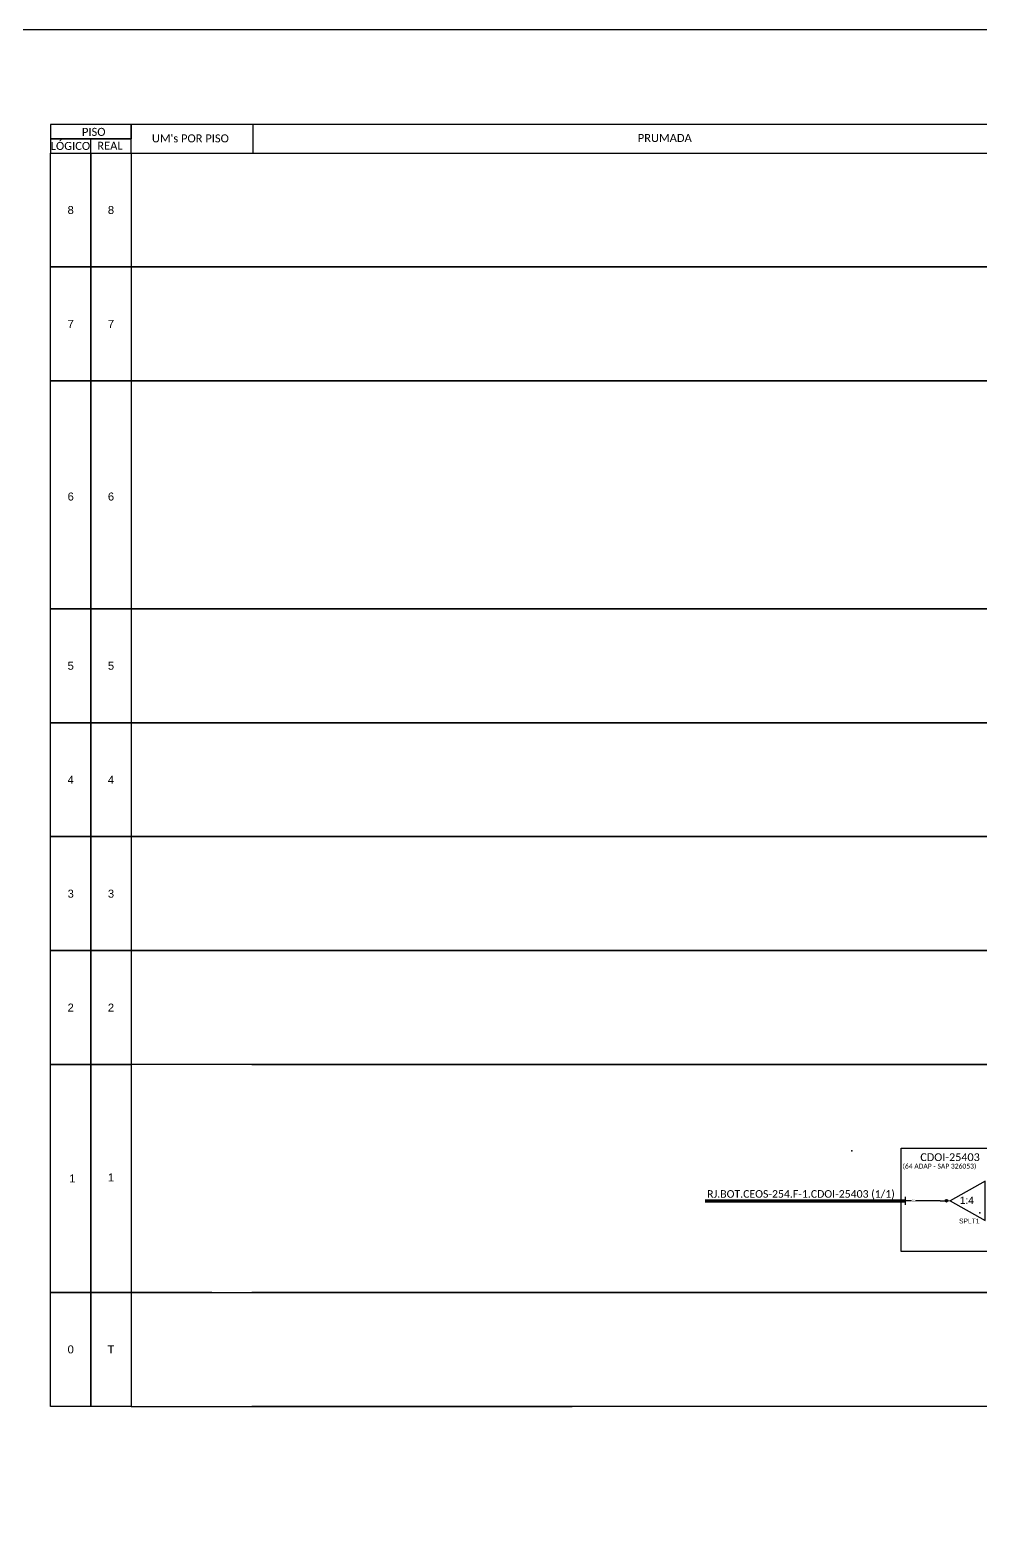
# Model space of a CAD drawing. Header units: metres. Extents: x 1 to 842, y 0 to 594.
# Drawn here: x 524.6 to 713.3, y 296.9 to 593.9 of the extents above; entities that cross this region are included whole.
import ezdxf
from ezdxf.enums import TextEntityAlignment as Align

# ---------------------------------------------------------------- set-up
doc = ezdxf.new("R2010")
doc.units = ezdxf.units.M
doc.styles.add('ARIAL', font='arial.ttf')
doc.styles.add('WMF-Calibri0', font='calibri.ttf')

# ---------------------------------------------------------------- blocks, each defined once
blk = doc.blocks.new('A$C415C251F')
at = {"color": 3}
blk.add_point((0, 0), dxfattribs=at)
blk = doc.blocks.new('LEG_CDOIA8_C-SPLT_ESQ')
at = {"color": 3, "extrusion": (0, 0, -1), "xscale": -1, "zscale": -1}
blk.add_blockref('A$C415C251F', (0, 0), dxfattribs=at)
at = {"color": 1, "style": 'WMF-Calibri0', "flags": 4}
blk.add_attdef('MODELO', text='', height=1.5, dxfattribs=at).set_placement((22.54, -4.54), align=Align.CENTER)
blk.add_attdef('CDO', (21.44, -2.61), '', height=2, dxfattribs=at)
at = {"style": 'ARIAL', "flags": 4}
blk.add_attdef('SPLITAGEM', text='', height=1.5, dxfattribs=at).set_placement((18.61, -12.59), align=Align.CENTER)
blk = doc.blocks.new('SPLITTER_')
blk.add_point((0, 0))
at = {"style": 'ARIAL', "flags": 4}
blk.add_attdef('SPLT', (0, -3.26), '', height=1.5, dxfattribs=at)

msp = doc.modelspace()

# ---------------------------------------------------------------- hatches: boundary and pattern name
h = msp.add_hatch(color=3)
h.dxf.hatch_style = 1
edge = h.paths.add_edge_path()
edge.add_arc((706.62, 361.33), 0.263, 0, 360)

# ---------------------------------------------------------------- linework, layer by layer
for p, q in [((544.69, 575.12), (544.69, 575.12)), ((544.69, 575.12), (544.69, 572.28)), ((699.46, 575.12), (544.69, 575.12)), ((544.69, 575.12), (544.69, 575.12)), ((544.69, 575.12), (544.69, 572.28)), ((699.46, 575.12), (544.69, 575.12)), ((780.28, 575.12), (699.46, 575.12)), ((544.69, 569.43), (699.46, 569.43)), ((544.69, 569.43), (700.57, 569.43)), ((700.57, 569.43), (701.45, 569.43)), ((544.69, 546.8), (699.46, 546.8)), ((544.69, 546.8), (700.57, 546.8)), ((544.69, 524.17), (699.46, 524.17)), ((544.69, 524.17), (700.57, 524.17)), ((544.69, 478.9), (699.46, 478.9)), ((544.69, 478.9), (700.57, 478.9)), ((544.69, 433.64), (756.28, 433.64)), ((544.69, 433.64), (756.28, 433.64)), ((756.28, 411.01), (544.69, 411.01)), ((544.69, 411.01), (756.28, 411.01)), ((756.28, 411.01), (544.69, 411.01)), ((544.69, 411.01), (756.28, 411.01)), ((528.69, 388.37), (536.69, 388.37)), ((528.69, 343.11), (528.69, 388.37)), ((528.69, 388.37), (536.69, 388.37)), ((528.69, 343.11), (528.69, 388.37)), ((536.69, 388.37), (536.69, 343.11)), ((536.69, 388.37), (544.69, 388.37)), ((536.69, 343.11), (536.69, 388.37)), ((536.69, 388.37), (536.69, 343.11)), ((536.69, 388.37), (544.69, 388.37)), ((536.69, 343.11), (536.69, 388.37)), ((544.69, 388.37), (544.69, 343.11)), ((560.69, 388.37), (544.69, 388.37)), ((544.69, 388.37), (544.69, 343.11)), ((544.69, 388.37), (544.69, 343.11)), ((560.69, 388.37), (544.69, 388.37)), ((544.69, 388.37), (544.69, 343.11)), ((756.28, 388.37), (568.69, 388.37)), ((756.28, 388.37), (568.69, 388.37)), ((528.69, 343.11), (536.69, 343.11)), ((528.69, 320.48), (528.69, 343.11)), ((536.69, 343.11), (528.69, 343.11)), ((528.69, 343.11), (536.69, 343.11)), ((528.69, 320.48), (528.69, 343.11)), ((536.69, 343.11), (528.69, 343.11)), ((536.69, 343.11), (536.69, 320.48)), ((536.69, 343.11), (544.69, 343.11)), ((536.69, 320.48), (536.69, 343.11)), ((544.69, 343.11), (536.69, 343.11)), ((536.69, 343.11), (536.69, 320.48)), ((536.69, 343.11), (544.69, 343.11)), ((536.69, 320.48), (536.69, 343.11)), ((544.69, 343.11), (536.69, 343.11)), ((544.69, 343.11), (544.69, 320.48)), ((560.69, 343.11), (544.69, 343.11)), ((544.69, 343.11), (544.69, 320.48)), ((544.69, 343.11), (560.69, 343.11)), ((544.69, 343.11), (544.69, 320.48)), ((560.69, 343.11), (544.69, 343.11)), ((544.69, 343.11), (544.69, 320.48)), ((544.69, 343.11), (560.69, 343.11)), ((544.69, 320.48), (632.24, 320.48)), ((544.69, 320.48), (632.24, 320.48))]:
    msp.add_line(p, q)
at = {"color": 7}
msp.add_lwpolyline([(0.69, -0.11), (841.69, -0.11), (841.69, 593.89), (0.69, 593.89)], close=True, dxfattribs=at)
at = {"color": 0}
for points in [[(528.69, 572.28), (544.69, 572.28), (544.69, 575.12), (528.69, 575.12)], [(528.69, 572.28), (544.69, 572.28), (544.69, 575.12), (528.69, 575.12)], [(528.69, 569.43), (544.69, 569.43), (544.69, 572.28), (528.69, 572.28)], [(528.69, 569.43), (544.69, 569.43), (544.69, 572.28), (528.69, 572.28)]]:
    msp.add_lwpolyline(points, close=True, dxfattribs=at)
for points in [[(568.92, 569.43), (568.92, 575.12)], [(568.92, 569.43), (568.92, 575.12)], [(536.69, 569.43), (536.69, 572.28)], [(536.69, 569.43), (536.69, 572.28)], [(544.69, 569.43), (756.28, 569.43), (756.28, 546.8), (544.69, 546.8)], [(544.69, 569.43), (756.28, 569.43), (756.28, 546.8), (544.69, 546.8)], [(544.69, 546.8), (756.28, 546.8), (756.28, 524.17), (544.69, 524.17)], [(544.69, 546.8), (756.28, 546.8), (756.28, 524.17), (544.69, 524.17)], [(544.69, 524.17), (756.28, 524.17), (756.28, 478.9), (544.69, 478.9)], [(544.69, 524.17), (756.28, 524.17), (756.28, 478.9), (544.69, 478.9)], [(544.69, 478.9), (756.28, 478.9), (756.28, 456.27), (544.69, 456.27)], [(544.69, 478.9), (756.28, 478.9), (756.28, 456.27), (544.69, 456.27)], [(544.69, 456.27), (756.28, 456.27), (756.28, 433.64), (544.69, 433.64)], [(544.69, 456.27), (756.28, 456.27), (756.28, 433.64), (544.69, 433.64)], [(568.69, 388.37), (560.69, 388.37)], [(568.69, 388.37), (560.69, 388.37)], [(568.69, 388.37), (756.28, 388.37), (756.28, 343.11), (568.69, 343.11)], [(568.69, 388.37), (756.28, 388.37), (756.28, 343.11), (568.69, 343.11)], [(560.69, 343.11), (568.69, 343.11)], [(560.69, 343.11), (568.69, 343.11)], [(568.69, 343.11), (756.28, 343.11), (756.28, 320.48), (568.69, 320.48)], [(568.69, 343.11), (756.28, 343.11), (756.28, 320.48), (568.69, 320.48)], [(544.69, 320.48), (528.69, 320.48)]]:
    msp.add_lwpolyline(points)
for points in [[(528.69, 569.43), (536.69, 569.43), (536.69, 546.8), (528.69, 546.8)], [(528.69, 569.43), (536.69, 569.43), (536.69, 546.8), (528.69, 546.8)], [(536.69, 569.43), (544.69, 569.43), (544.69, 546.8), (536.69, 546.8)], [(536.69, 569.43), (544.69, 569.43), (544.69, 546.8), (536.69, 546.8)], [(528.69, 546.8), (536.69, 546.8), (536.69, 524.17), (528.69, 524.17)], [(528.69, 546.8), (536.69, 546.8), (536.69, 524.17), (528.69, 524.17)], [(536.69, 546.8), (544.69, 546.8), (544.69, 524.17), (536.69, 524.17)], [(536.69, 546.8), (544.69, 546.8), (544.69, 524.17), (536.69, 524.17)], [(528.69, 524.17), (536.69, 524.17), (536.69, 478.9), (528.69, 478.9)], [(528.69, 524.17), (536.69, 524.17), (536.69, 478.9), (528.69, 478.9)], [(536.69, 524.17), (544.69, 524.17), (544.69, 478.9), (536.69, 478.9)], [(536.69, 524.17), (544.69, 524.17), (544.69, 478.9), (536.69, 478.9)], [(528.69, 478.9), (536.69, 478.9), (536.69, 456.27), (528.69, 456.27)], [(528.69, 478.9), (536.69, 478.9), (536.69, 456.27), (528.69, 456.27)], [(536.69, 478.9), (544.69, 478.9), (544.69, 456.27), (536.69, 456.27)], [(536.69, 478.9), (544.69, 478.9), (544.69, 456.27), (536.69, 456.27)], [(528.69, 456.27), (536.69, 456.27), (536.69, 433.64), (528.69, 433.64)], [(528.69, 456.27), (536.69, 456.27), (536.69, 433.64), (528.69, 433.64)], [(536.69, 456.27), (544.69, 456.27), (544.69, 433.64), (536.69, 433.64)], [(536.69, 456.27), (544.69, 456.27), (544.69, 433.64), (536.69, 433.64)], [(528.69, 433.64), (536.69, 433.64), (536.69, 411.01), (528.69, 411.01)], [(528.69, 433.64), (536.69, 433.64), (536.69, 411.01), (528.69, 411.01)], [(536.69, 433.64), (544.69, 433.64), (544.69, 411.01), (536.69, 411.01)], [(536.69, 433.64), (544.69, 433.64), (544.69, 411.01), (536.69, 411.01)], [(528.69, 411.01), (536.69, 411.01), (536.69, 388.37), (528.69, 388.37)], [(528.69, 411.01), (536.69, 411.01), (536.69, 388.37), (528.69, 388.37)], [(536.69, 411.01), (544.69, 411.01), (544.69, 388.37), (536.69, 388.37)], [(536.69, 411.01), (544.69, 411.01), (544.69, 388.37), (536.69, 388.37)]]:
    msp.add_lwpolyline(points, close=True)
at = {"color": 1}
for points in [[(751.46, 351.25), (697.61, 351.25), (697.61, 371.73), (751.46, 371.73)], [(714.26, 365.22), (707.33, 361.31), (714.26, 357.41), (714.26, 365.22)], [(698.41, 362.12), (698.41, 360.51)]]:
    msp.add_lwpolyline(points, dxfattribs=at)
at = {"color": 1, "const_width": 0.7}
msp.add_lwpolyline([(658.64, 361.28), (698.41, 361.28)], dxfattribs=at)
at = {"color": 3}
for points in [[(699.66, 361.31), (698.41, 361.31)], [(705.34, 361.31), (700.44, 361.31)], [(705.34, 361.31), (706.74, 361.31)]]:
    msp.add_lwpolyline(points, dxfattribs=at)
at = {"color": 1, "lineweight": 0}
msp.add_lwpolyline([(707.33, 361.31), (706.74, 361.31)], dxfattribs=at)
at = {"color": 3}
msp.add_circle((706.62, 361.33), 0.263, dxfattribs=at)

# ---------------------------------------------------------------- block references
ref = msp.add_blockref('LEG_CDOIA8_C-SPLT_ESQ', (687.79, 371.22), dxfattribs=dict(at, xscale=0.7727166719999999, yscale=0.7727166719999999, zscale=0.7727166719999999))
ref.add_attrib('CDO', 'CDOI-25403', (701.41, 369.2), dxfattribs={"color": 1, "height": 1.545, "style": 'WMF-Calibri0'})
ref.add_attrib('MODELO', '(64 ADAP - SAP 326053)', dxfattribs={"color": 1, "height": 0.9659, "style": 'WMF-Calibri0'}).set_placement((705.21, 367.71), align=Align.CENTER)
ref = msp.add_blockref('SPLITTER_', (713.24, 358.89), dxfattribs=dict(xscale=-0.6345364331830139, yscale=0.6345364331830139, zscale=0.6345364331830139))
ref.add_attrib('SPLT', 'SPLT1', (709.1, 356.82), dxfattribs={"height": 0.952, "style": 'ARIAL'})

# ---------------------------------------------------------------- texts
at = {"color": 0, "style": 'WMF-Calibri0'}
for s, height, p in [('     PISO', 1.59, (532.12, 572.84)), ('     PISO', 1.59, (532.12, 572.84)), ("UM's POR PISO", 1.5898, (548.81, 571.55)), ("UM's POR PISO", 1.5898, (548.81, 571.55)), ('PRUMADA', 1.59, (645.3, 571.63)), ('PRUMADA', 1.59, (645.3, 571.63)), ('  LÓGICO', 1.59, (527.6, 570.05)), ('  LÓGICO', 1.59, (527.6, 570.05)), ('    REAL', 1.59, (535.73, 570.09)), ('    REAL', 1.59, (535.73, 570.09))]:
    msp.add_text(s, height=height, dxfattribs=at).set_placement(p)
at = {"color": 1, "style": 'WMF-Calibri0'}
msp.add_text('RJ.BOT.CEOS-254.F-1.CDOI-25403 (1/1)', height=1.5, dxfattribs=at).set_placement((677.71, 362.67, 2.22), align=Align.MIDDLE_CENTER)
at = {"style": 'ARIAL'}
msp.add_text('01', height=0.45, dxfattribs=at).set_placement((700.1, 361.29), align=Align.MIDDLE_CENTER)
at = {"color": 1, "style": 'ARIAL'}
msp.add_text('1:4', height=1.434, dxfattribs=at).set_placement((709.26, 360.7))
at = {"style": 'ARIAL', "flags": 12}
for tag, p in [('8', (532.69, 558.12)), ('8', (540.69, 558.12)), ('7', (532.69, 535.48)), ('7', (540.69, 535.48)), ('6', (532.69, 501.2)), ('6', (540.69, 501.2)), ('5', (532.69, 467.59)), ('5', (540.69, 467.59)), ('4', (532.69, 444.95)), ('4', (532.69, 444.95)), ('4', (540.69, 444.95)), ('3', (532.69, 422.32)), ('3', (532.69, 422.32)), ('3', (540.69, 422.32)), ('2', (532.69, 399.69)), ('2', (532.69, 399.69)), ('2', (540.69, 399.69)), ('1', (533.02, 365.74)), ('1', (533.02, 365.74)), ('1', (540.69, 365.94)), ('0', (532.69, 331.79)), ('0', (532.69, 331.79)), ('T', (540.69, 331.79)), ('T', (540.69, 331.79))]:
    msp.add_attdef(tag, text='XX', height=1.59, dxfattribs=at).set_placement(p, align=Align.MIDDLE_CENTER)

doc.saveas('drawing.dxf')
